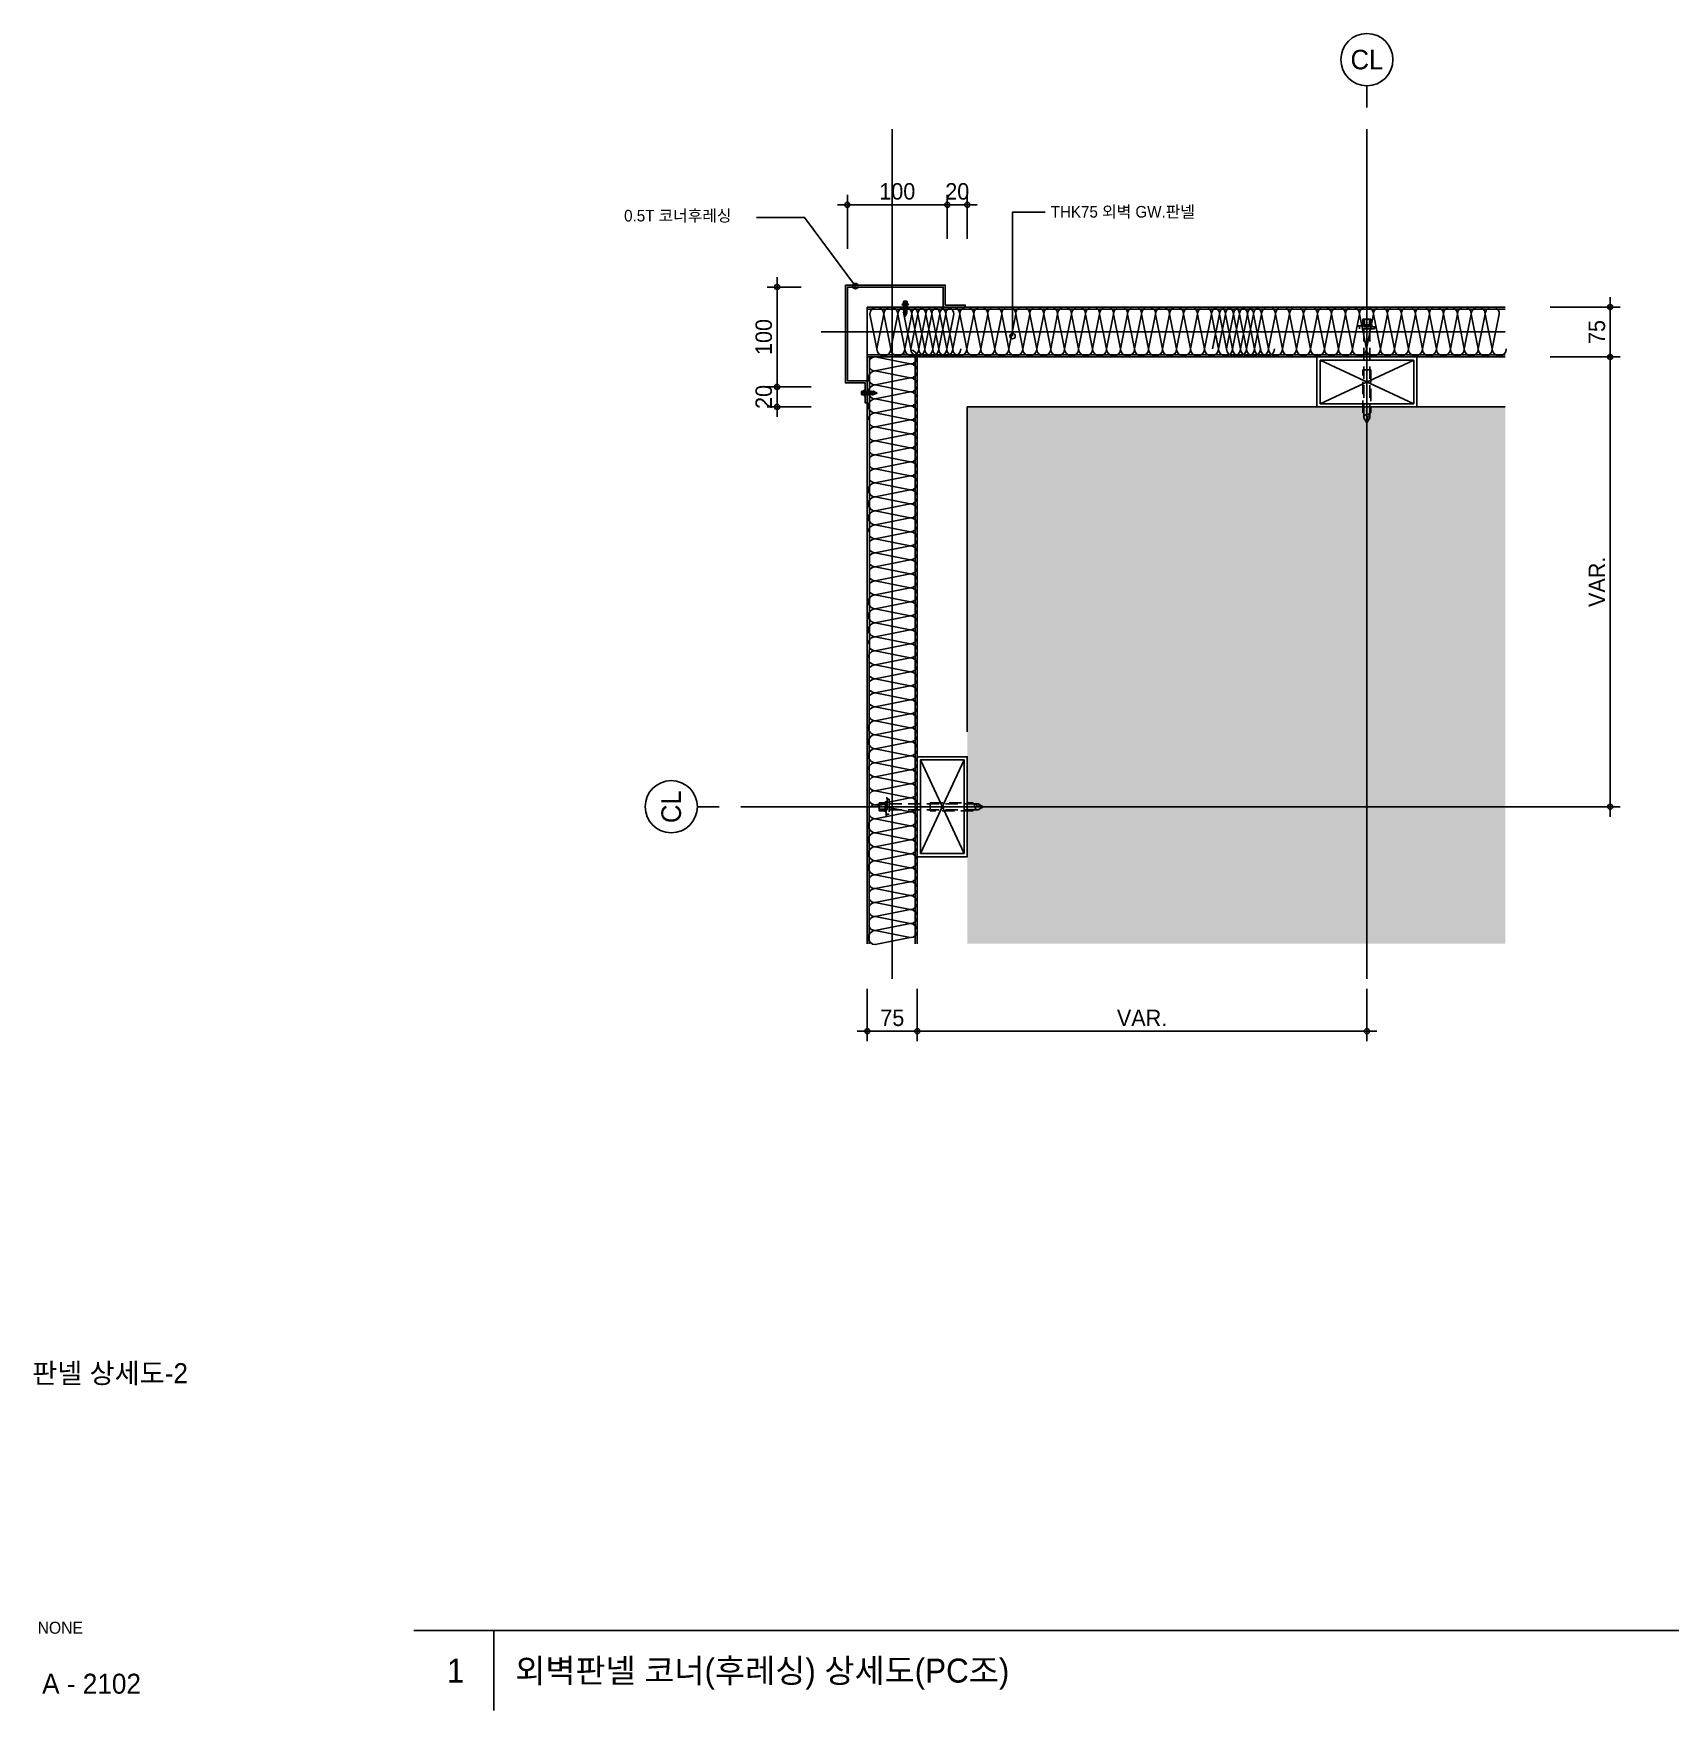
# Model space of a CAD drawing. Header units: millimetres. Extents: x 50863 to 79787, y -43062 to -37468.
# Drawn here: x 58024 to 59662, y -39648 to -37970 of the extents above; entities that cross this region are included whole.
import ezdxf
from ezdxf.enums import TextEntityAlignment as Align

# ---------------------------------------------------------------- set-up
doc = ezdxf.new("R2010")
doc.units = ezdxf.units.MM
doc.header["$LTSCALE"] = 50
doc.linetypes.add('HIDDEN', pattern=[0.375, 0.25, -0.125])
for name, color, linetype in [('4', 4, 'Continuous'), ('4A.TEC FORM-TEXT', 3, 'Continuous'), ('4A.TEC TEXT 2', 3, 'Continuous'), ('ARTINT-A1$0$MK', 3, 'Continuous'), ('ARTINT-A1$0$TEX', 7, 'Continuous'), ('BOLT', 7, 'Continuous'), ('DIM', 7, 'Continuous'), ('F_LINE', 31, 'HIDDEN'), ('FIN', 5, 'Continuous'), ('FOR_', 4, 'Continuous'), ('HAT', 5, 'Continuous'), ('LAN', 1, 'Continuous'), ('SY', 1, 'Continuous'), ('TEXT', 3, 'Continuous'), ('WAL', 3, 'Continuous')]:
    doc.layers.add(name, color=color, linetype=linetype)
doc.styles.add('GHS', font='')
doc.styles.add('나눔고딕', font='')
doc.styles.add('돋움', font='')
doc.styles.add('울릉도L', font='')
doc.styles.get('GHS').set_extended_font_data('Dotum')
doc.styles.get('나눔고딕').set_extended_font_data('Dotum')
doc.styles.get('돋움').set_extended_font_data('Dotum')
doc.styles.get('울릉도L').set_extended_font_data('Dotum')
doc.dimstyles.new('DIM_600(외부치수)', dxfattribs={"dimscale": 400, "dimtxt": 3.3, "dimasz": 1, "dimexe": 2, "dimexo": 2, "dimgap": 1, "dimtad": 1, "dimdec": 0, "dimdsep": 46, "dimlunit": 6, "dimtxsty": '나눔고딕', "dimblk1": 'DIMDOT', "dimblk2": 'DIMDOT', "dimsah": 1, "dimcen": 2.5, "dimdle": 1.5, "dimclrd": 8, "dimclre": 8, "dimclrt": 3, "dimadec": 0, "dimazin": 0, "dimtfac": 1, "dimtdec": 0, "dimtix": 1, "dimtmove": 2, "dimatfit": 3, "dimldrblk": 'DIMDOT', "dimfxl": 0, "dimtvp": 1, "dimtolj": 1, "dimtzin": 0, "dimarcsym": 0})

# ---------------------------------------------------------------- blocks, each defined once
blk = doc.blocks.new('insul1')
blk.add_lwpolyline([(0, 0.25, 1.34403065), (0.35, 0.25), (0.2, 0.75, -1.34403065), (0.55, 0.75), (0.4, 0.25)], format="xyb")
blk = doc.blocks.new('DIMDOT')
blk.add_line((-2, 0), (2, 0))
blk.add_circle((0, 0), 0.5)
blk = doc.blocks.new('*D74')
at = {"color": 8, "lineweight": -2}
for p, q in [((58908.1, -38926), (58908.1, -38978.5)), ((59358.1, -38926), (59358.1, -38978.5)), ((58913.1, -38968.5), (59353.1, -38968.5))]:
    blk.add_line(p, q, dxfattribs=at)
at = {"layer": 'Defpoints', "color": 0}
for p in [(58908.1, -38916), (59358.1, -38916), (59358.1, -38968.5)]:
    blk.add_point(p, dxfattribs=at)
at = {"color": 8, "lineweight": -2, "xscale": 5, "yscale": 5, "zscale": 5, "rotation": 180}
blk.add_blockref('DIMDOT', (58908.1, -38968.5), dxfattribs=at)
at = {"color": 8, "lineweight": -2, "xscale": 5, "yscale": 5, "zscale": 5}
blk.add_blockref('DIMDOT', (59358.1, -38968.5), dxfattribs=at)
at = {"color": 3, "insert": (59133.1, -38955.2), "char_height": 16.5, "attachment_point": 5, "style": '나눔고딕'}
blk.add_mtext('\\A1;VAR.', dxfattribs=at)
blk = doc.blocks.new('*D75')
at = {"color": 8, "lineweight": -2}
for p, q in [((58858.1, -38926), (58858.1, -38978.5)), ((58908.1, -38926), (58908.1, -38978.5)), ((58863.1, -38968.5), (58903.1, -38968.5))]:
    blk.add_line(p, q, dxfattribs=at)
at = {"layer": 'Defpoints', "color": 0}
for p in [(58858.1, -38916), (58908.1, -38916), (58908.1, -38968.5)]:
    blk.add_point(p, dxfattribs=at)
at = {"color": 8, "lineweight": -2, "xscale": 5, "yscale": 5, "zscale": 5, "rotation": 180}
blk.add_blockref('DIMDOT', (58858.1, -38968.5), dxfattribs=at)
at = {"color": 8, "lineweight": -2, "xscale": 5, "yscale": 5, "zscale": 5}
blk.add_blockref('DIMDOT', (58908.1, -38968.5), dxfattribs=at)
at = {"color": 3, "insert": (58883.1, -38955.2), "char_height": 16.5, "attachment_point": 5, "style": '나눔고딕'}
blk.add_mtext('\\A1;75', dxfattribs=at)
blk = doc.blocks.new('*D76')
at = {"color": 8, "lineweight": -2}
for p, q in [((59541.5, -38293.9), (59611.6, -38293.9)), ((59601.6, -38298.9), (59601.6, -38738.9)), ((59541.5, -38743.9), (59611.6, -38743.9))]:
    blk.add_line(p, q, dxfattribs=at)
at = {"layer": 'Defpoints', "color": 0}
for p in [(59531.5, -38293.9), (59531.5, -38743.9), (59601.6, -38743.9)]:
    blk.add_point(p, dxfattribs=at)
at = {"color": 8, "lineweight": -2, "xscale": 5, "yscale": 5, "zscale": 5}
for p, rotation in [((59601.6, -38293.9), 90), ((59601.6, -38743.9), 270)]:
    blk.add_blockref('DIMDOT', p, dxfattribs=dict(at, rotation=rotation))
at = {"color": 3, "insert": (59588.3, -38518.9), "char_height": 16.5, "attachment_point": 5, "rotation": 90, "style": '나눔고딕'}
blk.add_mtext('\\A1;VAR.', dxfattribs=at)
blk = doc.blocks.new('*D77')
at = {"color": 8, "lineweight": -2}
for p, q in [((59541.5, -38243.9), (59611.6, -38243.9)), ((59601.6, -38248.9), (59601.6, -38288.9)), ((59541.5, -38293.9), (59611.6, -38293.9))]:
    blk.add_line(p, q, dxfattribs=at)
at = {"layer": 'Defpoints', "color": 0}
for p in [(59531.5, -38243.9), (59531.5, -38293.9), (59601.6, -38293.9)]:
    blk.add_point(p, dxfattribs=at)
at = {"color": 8, "lineweight": -2, "xscale": 5, "yscale": 5, "zscale": 5}
for p, rotation in [((59601.6, -38243.9), 90), ((59601.6, -38293.9), 270)]:
    blk.add_blockref('DIMDOT', p, dxfattribs=dict(at, rotation=rotation))
at = {"color": 3, "insert": (59588.3, -38268.9), "char_height": 16.5, "attachment_point": 5, "rotation": 90, "style": '나눔고딕'}
blk.add_mtext('\\A1;75', dxfattribs=at)
blk = doc.blocks.new('*D78')
at = {"color": 8, "lineweight": -2}
for p, q in [((58767.8, -38318.9), (58767.8, -38313.9)), ((58801.8, -38323.9), (58757.8, -38323.9)), ((58767.8, -38343.9), (58767.8, -38323.9)), ((58801.8, -38343.9), (58757.8, -38343.9)), ((58767.8, -38348.9), (58767.8, -38353.9))]:
    blk.add_line(p, q, dxfattribs=at)
at = {"layer": 'Defpoints', "color": 0}
for p in [(58767.8, -38323.9), (58811.8, -38323.9), (58811.8, -38343.9)]:
    blk.add_point(p, dxfattribs=at)
at = {"color": 8, "lineweight": -2, "xscale": 5, "yscale": 5, "zscale": 5}
for p, rotation in [((58767.8, -38323.9), 270), ((58767.8, -38343.9), 90)]:
    blk.add_blockref('DIMDOT', p, dxfattribs=dict(at, rotation=rotation))
at = {"color": 3, "insert": (58754.5, -38333.9), "char_height": 16.5, "attachment_point": 5, "rotation": 90, "style": '나눔고딕'}
blk.add_mtext('\\A1;20', dxfattribs=at)
blk = doc.blocks.new('*D79')
at = {"color": 8, "lineweight": -2}
for p, q in [((58938.1, -38175.7), (58938.1, -38131.6)), ((58958.1, -38175.7), (58958.1, -38131.6)), ((58933.1, -38141.6), (58928.1, -38141.6)), ((58958.1, -38141.6), (58938.1, -38141.6)), ((58963.1, -38141.6), (58968.1, -38141.6))]:
    blk.add_line(p, q, dxfattribs=at)
at = {"layer": 'Defpoints', "color": 0}
for p in [(58938.1, -38141.6), (58938.1, -38185.7), (58958.1, -38185.7)]:
    blk.add_point(p, dxfattribs=at)
at = {"color": 8, "lineweight": -2, "xscale": 5, "yscale": 5, "zscale": 5}
blk.add_blockref('DIMDOT', (58938.1, -38141.6), dxfattribs=at)
at = {"color": 8, "lineweight": -2, "xscale": 5, "yscale": 5, "zscale": 5, "rotation": 180}
blk.add_blockref('DIMDOT', (58958.1, -38141.6), dxfattribs=at)
at = {"color": 3, "insert": (58948.1, -38128.3), "char_height": 16.5, "attachment_point": 5, "style": '나눔고딕'}
blk.add_mtext('\\A1;20', dxfattribs=at)
blk = doc.blocks.new('A$C78A54C9A')
at = {"layer": '4'}
for p, q in [((0.1, 12.1), (0.7, 12.5)), ((6.2, 11.7), (0.2, 11.7)), ((0.6, 13.1), (0.6, 12.5)), ((5.9, 13.1), (0.6, 13.1)), ((0.6, 12.5), (5.9, 12.5)), ((1.3, 14.9), (1.3, 13.1)), ((5.1, 14.9), (1.3, 14.9)), ((1.7, 11.7), (1.7, 11.6)), ((1.7, 10.9), (1.7, 9.8)), ((1.7, 9.2), (1.7, 8.1)), ((1.7, 7.4), (1.7, 6.3)), ((1.7, 5.7), (1.7, 4.6)), ((1.7, 3.9), (1.7, 3.4)), ((3.1, 0), (1.7, 3.4)), ((4.6, 15.4), (1.8, 15.4)), ((2.1, 14.9), (2.1, 13.1)), ((4.5, 3.2), (3.1, 0)), ((4.1, 13.1), (4.1, 14.9)), ((4.6, 11.7), (4.6, 10.8)), ((4.6, 10.2), (4.6, 9.1)), ((4.6, 8.4), (4.6, 7.3)), ((4.6, 6.7), (4.6, 5.6)), ((4.6, 4.9), (4.6, 3.8)), ((5.1, 13.1), (5.1, 14.9)), ((6.3, 12.1), (5.8, 12.5)), ((5.9, 12.5), (5.9, 13.1))]:
    blk.add_line(p, q, dxfattribs=at)
at = {"layer": '4', "color": 5}
for p, q in [((1.1, 11.7), (1.7, 10.9)), ((1.1, 10), (1.7, 9.2)), ((1.1, 8.2), (1.7, 7.4)), ((1.1, 6.5), (1.7, 5.7)), ((1.1, 4.7), (1.7, 3.9)), ((5.2, 10), (1.7, 10.9)), ((5.2, 8.3), (1.7, 9.2)), ((5.2, 6.5), (1.7, 7.4)), ((5.2, 4.8), (1.7, 5.7)), ((5.2, 3), (1.7, 3.9))]:
    blk.add_line(p, q, dxfattribs=at)
at = {"layer": '4', "color": 7}
for p, q in [((4.6, 9.1), (1.1, 10)), ((4.6, 7.3), (1.1, 8.2)), ((4.6, 5.6), (1.1, 6.5)), ((4.6, 3.8), (1.1, 4.7)), ((4.6, 10.8), (1.2, 11.7)), ((1.7, 3.4), (3.2, 2.2)), ((4.6, 10.8), (5.2, 10)), ((4.6, 9.1), (5.2, 8.3)), ((4.6, 7.3), (5.2, 6.5)), ((4.6, 5.6), (5.2, 4.8)), ((4.6, 3.8), (5.2, 3))]:
    blk.add_line(p, q, dxfattribs=at)
at = {"layer": '4', "color": 3}
blk.add_line((3.2, 2.2), (3.1, 0), dxfattribs=at)
at = {"layer": '4'}
for centre, radius, start, end in [((0.2, 11.9), 0.25, 121.4474, 270), ((1.8, 14.9), 0.5, 90, 180), ((2.6, 14.9), 0.5, 90, 180), ((3.6, 14.9), 0.5, 0, 90), ((4.6, 14.9), 0.5, 0, 90), ((6.2, 11.9), 0.25, 270, 55.4728)]:
    blk.add_arc(centre, radius, start, end, dxfattribs=at)
blk = doc.blocks.new('*D80')
at = {"color": 8, "lineweight": -2}
for p, q in [((58791.8, -38223.9), (58757.8, -38223.9)), ((58767.8, -38228.9), (58767.8, -38318.9)), ((58801.8, -38323.9), (58757.8, -38323.9))]:
    blk.add_line(p, q, dxfattribs=at)
at = {"layer": 'Defpoints', "color": 0}
for p in [(58801.8, -38223.9), (58767.8, -38323.9), (58811.8, -38323.9)]:
    blk.add_point(p, dxfattribs=at)
at = {"color": 8, "lineweight": -2, "xscale": 5, "yscale": 5, "zscale": 5}
for p, rotation in [((58767.8, -38223.9), 90), ((58767.8, -38323.9), 270)]:
    blk.add_blockref('DIMDOT', p, dxfattribs=dict(at, rotation=rotation))
at = {"color": 3, "insert": (58754.5, -38273.9), "char_height": 16.5, "attachment_point": 5, "rotation": 90, "style": '나눔고딕'}
blk.add_mtext('\\A1;100', dxfattribs=at)
blk = doc.blocks.new('*D81')
at = {"color": 8, "lineweight": -2}
for p, q in [((58838.1, -38185.7), (58838.1, -38131.6)), ((58938.1, -38175.7), (58938.1, -38131.6)), ((58843.1, -38141.6), (58933.1, -38141.6))]:
    blk.add_line(p, q, dxfattribs=at)
at = {"layer": 'Defpoints', "color": 0}
for p in [(58938.1, -38141.6), (58938.1, -38185.7), (58838.1, -38195.7)]:
    blk.add_point(p, dxfattribs=at)
at = {"color": 8, "lineweight": -2, "xscale": 5, "yscale": 5, "zscale": 5, "rotation": 180}
blk.add_blockref('DIMDOT', (58838.1, -38141.6), dxfattribs=at)
at = {"color": 8, "lineweight": -2, "xscale": 5, "yscale": 5, "zscale": 5}
blk.add_blockref('DIMDOT', (58938.1, -38141.6), dxfattribs=at)
at = {"color": 3, "insert": (58888.1, -38128.3), "char_height": 16.5, "attachment_point": 5, "style": '나눔고딕'}
blk.add_mtext('\\A1;100', dxfattribs=at)
blk = doc.blocks.new('ccs122')
blk.add_line((0, 8), (0, 3))
blk.add_circle((0, 14), 6)
at = {"color": 3, "style": 'GHS'}
blk.add_attdef('NO', text='', height=4.5, dxfattribs=at).set_placement((-0.01, 14.02), align=Align.MIDDLE_CENTER)
blk = doc.blocks.new('SCREW150')
at = {"layer": 'BOLT', "linetype": 'HIDDEN'}
for p, q in [((-4, 10), (4, 10)), ((-4, 4.2), (-4, 10)), ((-3, 0), (-3, -84)), ((-2.5, 4.2), (-2.5, 10)), ((2.5, 10), (2.5, 4.2)), ((3, 0), (3, -84)), ((4, 10), (4, 4.2))]:
    blk.add_line(p, q, dxfattribs=at)
for points in [[(9, 3), (9, 2), (-9, 2), (-9, 3)], [(-5, 4.2), (-5, 3), (5, 3), (5, 4.2)]]:
    blk.add_lwpolyline(points, close=True, dxfattribs=at)
for points in [[(7.5, 2), (7.5, 0), (-7.5, 0), (-7.5, 2)], [(-3, -84), (-4, -84), (-4, -41), (4, -41), (4, -84), (3, -84)], [(-3, -84), (-3, -89), (0, -94), (3, -89), (3, -84)], [(0, -94), (1, -88), (3, -86), (1, -85), (-3, -87)]]:
    blk.add_lwpolyline(points, dxfattribs=at)

msp = doc.modelspace()

# ---------------------------------------------------------------- hatches: boundary and pattern name
h = msp.add_hatch(color=253)
h.dxf.hatch_style = 1
h.paths.add_polyline_path([(58958.1, -38343.9), (59496.5, -38343.9), (59496.5, -38881), (58958.1, -38881)])

# ---------------------------------------------------------------- linework, layer by layer
at = {"layer": 'ARTINT-A1$0$TEX', "color": 1}
for p, q in [((58883.1, -38916), (58883.1, -38066)), ((59358.1, -38066), (59358.1, -38916)), ((59496.5, -38268.9), (58811.8, -38268.9)), ((59531.5, -38743.9), (58811.8, -38743.9))]:
    msp.add_line(p, q, dxfattribs=at)
at = {"layer": 'DIM', "color": 9, "ltscale": 5}
msp.add_line((58908.1, -38618.9), (58908.1, -38831), dxfattribs=at)
at = {"layer": 'DIM'}
for points in [[(58846.2, -38223), (58795.3, -38154.3), (58747.2, -38154.3)], [(59003.5, -38273), (59003.5, -38148.9), (59036.2, -38148.9)]]:
    msp.add_lwpolyline(points, dxfattribs=at)
for points in [[(58848.9, -38223, -1), (58843.5, -38223, -1)], [(59006.2, -38273, -1), (59000.8, -38273, -1)]]:
    msp.add_lwpolyline(points, format="xyb", close=True, dxfattribs=at)
at = {"layer": 'DIM', "color": 9, "ltscale": 5}
msp.add_lwpolyline([(58958.1, -38668.9), (58958.1, -38343.9), (59496.5, -38343.9)], dxfattribs=at)
at = {"layer": 'F_LINE', "color": 1, "linetype": 'ByBlock'}
msp.add_line((59601, -38743.9), (58731.5, -38743.9), dxfattribs=at)
at = {"layer": 'FIN'}
for p, q in [((58858.1, -38881), (58858.1, -38243.9)), ((59496.5, -38243.9), (58858.1, -38243.9)), ((59496.5, -38245.9), (58858.1, -38245.9)), ((59496.5, -38291.9), (58858.1, -38291.9)), ((59496.5, -38293.9), (58858.1, -38293.9)), ((58860.1, -38881), (58860.3, -38293.9)), ((58906.1, -38881), (58906.1, -38293.9)), ((58908.1, -38881), (58908.1, -38293.9))]:
    msp.add_line(p, q, dxfattribs=at)
at = {"layer": 'FOR_'}
msp.add_lwpolyline([(58836.1, -38221.9), (58836.1, -38319.9), (58856.1, -38319.9), (58856.1, -38339.9), (58858.1, -38339.9), (58858.1, -38317.9), (58838.1, -38317.9), (58838.1, -38223.9), (58934.1, -38223.9), (58934.1, -38243.9), (58956.1, -38243.9), (58956.1, -38241.9), (58936.1, -38241.9), (58936.1, -38221.9), (58836.1, -38221.9)], dxfattribs=at)
for points in [[(59308.1, -38293.9), (59408.1, -38293.9), (59408.1, -38343.9), (59308.1, -38343.9)], [(59311.3, -38297.1), (59404.9, -38297.1), (59404.9, -38340.7), (59311.3, -38340.7)], [(58908.1, -38793.9), (58908.1, -38693.9), (58958.1, -38693.9), (58958.1, -38793.9)], [(58911.3, -38790.7), (58911.3, -38697.1), (58954.9, -38697.1), (58954.9, -38790.7)]]:
    msp.add_lwpolyline(points, close=True, dxfattribs=at)
at = {"layer": 'HAT'}
for points in [[(58881.6, -38285.9, -1), (58867.6, -38285.9), (58860.6, -38250.9, -1), (58874.6, -38250.9), (58867.6, -38285.9)], [(58895.6, -38285.9, -1), (58881.6, -38285.9), (58874.6, -38250.9, -1), (58888.6, -38250.9), (58881.6, -38285.9)], [(58909.6, -38285.9, -1), (58895.6, -38285.9), (58888.6, -38250.9, -1), (58902.6, -38250.9), (58895.6, -38285.9)], [(58915.6, -38285.9, -1), (58901.6, -38285.9), (58894.6, -38250.9, -0.263265), (58898, -38244.9, -0.263265)], [(58905.2, -38244.9, -0.263265), (58908.6, -38250.9), (58901.6, -38285.9)], [(58923.6, -38285.9, -1), (58909.6, -38285.9), (58902.6, -38250.9, -1), (58916.6, -38250.9), (58909.6, -38285.9)], [(58929.6, -38285.9, -1), (58915.6, -38285.9), (58908.6, -38250.9, -0.263265), (58912, -38244.9, -0.263265)], [(58919.2, -38244.9, -0.263265), (58922.6, -38250.9), (58915.6, -38285.9)], [(58937.6, -38285.9, -1), (58923.6, -38285.9), (58916.6, -38250.9, -0.313639), (58921.1, -38244.3, -0.313639)], [(58943.6, -38285.9, -1), (58929.6, -38285.9), (58922.6, -38250.9, -1), (58936.6, -38250.9), (58929.6, -38285.9)], [(58927.2, -38244.9, -0.263265), (58930.6, -38250.9), (58923.6, -38285.9)], [(58951.6, -38285.9, -1), (58937.6, -38285.9), (58930.6, -38250.9, -0.263265), (58934, -38244.9, -0.263265)], [(58957.6, -38285.9, -1), (58943.6, -38285.9), (58936.6, -38250.9, -1), (58950.6, -38250.9), (58943.6, -38285.9)], [(58941.2, -38244.9, -0.263265), (58944.6, -38250.9), (58937.6, -38285.9)], [(58971.6, -38285.9, -1), (58957.6, -38285.9), (58950.6, -38250.9, -1), (58964.6, -38250.9), (58957.6, -38285.9)], [(58985.6, -38285.9, -1), (58971.6, -38285.9), (58964.6, -38250.9, -1), (58978.6, -38250.9), (58971.6, -38285.9)], [(58999.6, -38285.9, -1), (58985.6, -38285.9), (58978.6, -38250.9, -0.263265), (58982, -38244.9, -0.263265)], [(58989.2, -38244.9, -0.263265), (58992.6, -38250.9), (58985.6, -38285.9)], [(59013.6, -38285.9, -1), (58999.6, -38285.9), (58992.6, -38250.9, -0.263265), (58996, -38244.9, -0.263265)], [(59003.2, -38244.9, -0.263265), (59006.6, -38250.9), (58999.6, -38285.9)], [(59027.6, -38285.9, -1), (59013.6, -38285.9), (59006.6, -38250.9, -0.263265), (59010, -38244.9, -0.263265)], [(59017.2, -38244.9, -0.263265), (59020.6, -38250.9), (59013.6, -38285.9)], [(59041.6, -38285.9, -1), (59027.6, -38285.9), (59020.6, -38250.9, -0.263265), (59024, -38244.9, -0.263265)], [(59027.5, -38243.9, -0.417076), (59034.6, -38250.9), (59027.6, -38285.9)], [(59055.6, -38285.9, -1), (59041.6, -38285.9), (59034.6, -38250.9, -1), (59048.6, -38250.9), (59041.6, -38285.9)], [(59069.6, -38285.9, -1), (59055.6, -38285.9), (59048.6, -38250.9, -1), (59062.6, -38250.9), (59055.6, -38285.9)], [(59083.6, -38285.9, -1), (59069.6, -38285.9), (59062.6, -38250.9, -1), (59076.6, -38250.9), (59069.6, -38285.9)], [(59097.6, -38285.9, -1), (59083.6, -38285.9), (59076.6, -38250.9, -0.267454), (59080.1, -38244.8, -0.267454)], [(59087.2, -38244.9, -0.263265), (59090.6, -38250.9), (59083.6, -38285.9)], [(59111.6, -38285.9, -1), (59097.6, -38285.9), (59090.6, -38250.9, -0.263265), (59094, -38244.9, -0.263265)], [(59101.2, -38244.9, -0.263265), (59104.6, -38250.9), (59097.6, -38285.9)], [(59125.6, -38285.9, -1), (59111.6, -38285.9), (59104.6, -38250.9, -0.263265), (59108, -38244.9, -0.263265)], [(59115.2, -38244.9, -0.263265), (59118.6, -38250.9), (59111.6, -38285.9)], [(59139.6, -38285.9, -1), (59125.6, -38285.9), (59118.6, -38250.9, -0.263265), (59122, -38244.9, -0.263265)], [(59129.2, -38244.9, -0.263265), (59132.6, -38250.9), (59125.6, -38285.9)], [(59153.6, -38285.9, -1), (59139.6, -38285.9), (59132.6, -38250.9, -0.263265), (59136, -38244.9, -0.263265)], [(59139.5, -38243.9, -0.417076), (59146.6, -38250.9), (59139.6, -38285.9)], [(59167.6, -38285.9, -1), (59153.6, -38285.9), (59146.6, -38250.9, -1), (59160.6, -38250.9), (59153.6, -38285.9)], [(59167.6, -38285.9, -1), (59153.6, -38285.9), (59146.6, -38250.9, -0.263265), (59150, -38244.9, -0.263265)], [(59181.6, -38285.9, -1), (59167.6, -38285.9), (59160.6, -38250.9, -1), (59174.6, -38250.9), (59167.6, -38285.9)], [(59195.6, -38285.9, -1), (59181.6, -38285.9), (59174.6, -38250.9, -0.267454), (59178.1, -38244.8, -0.267454)], [(59185.2, -38244.9, -0.263265), (59188.6, -38250.9), (59181.6, -38285.9)], [(59209.6, -38285.9, -1), (59195.6, -38285.9), (59188.6, -38250.9, -0.263265), (59192, -38244.9, -0.263265)], [(59199.2, -38244.9, -0.263265), (59202.6, -38250.9), (59195.6, -38285.9)], [(59223.6, -38285.9, -1), (59209.6, -38285.9), (59202.6, -38250.9, -0.263265), (59206, -38244.9, -0.263265)], [(59203.5, -38243.9, -0.417076), (59210.6, -38250.9), (59203.6, -38285.9)], [(59213.2, -38244.9, -0.263265), (59216.6, -38250.9), (59209.6, -38285.9)], [(59231.6, -38285.9, -1), (59217.6, -38285.9), (59210.6, -38250.9, -1), (59224.6, -38250.9), (59217.6, -38285.9)], [(59237.6, -38285.9, -1), (59223.6, -38285.9), (59216.6, -38250.9, -0.263265), (59220, -38244.9, -0.263265)], [(59227.2, -38244.9, -0.263265), (59230.6, -38250.9), (59223.6, -38285.9)], [(59245.6, -38285.9, -1), (59231.6, -38285.9), (59224.6, -38250.9, -1), (59238.6, -38250.9), (59231.6, -38285.9)], [(59251.6, -38285.9, -1), (59237.6, -38285.9), (59230.6, -38250.9, -0.263265), (59234, -38244.9, -0.263265)], [(59237.5, -38243.9, -0.417076), (59244.6, -38250.9), (59237.6, -38285.9)], [(59259.6, -38285.9, -1), (59245.6, -38285.9), (59238.6, -38250.9, -1), (59252.6, -38250.9), (59245.6, -38285.9)], [(59265.6, -38285.9, -1), (59251.6, -38285.9), (59244.6, -38250.9, -0.263265), (59248, -38244.9, -0.263265)], [(59273.6, -38285.9, -1), (59259.6, -38285.9), (59252.6, -38250.9, -0.267454), (59256.1, -38244.8, -0.267454)], [(59263.2, -38244.9, -0.263265), (59266.6, -38250.9), (59259.6, -38285.9)], [(59287.6, -38285.9, -1), (59273.6, -38285.9), (59266.6, -38250.9, -0.263265), (59270, -38244.9, -0.263265)], [(59277.2, -38244.9, -0.263265), (59280.6, -38250.9), (59273.6, -38285.9)], [(59301.6, -38285.9, -1), (59287.6, -38285.9), (59280.6, -38250.9, -0.263265), (59284, -38244.9, -0.263265)], [(59291.2, -38244.9, -0.263265), (59294.6, -38250.9), (59287.6, -38285.9)], [(59315.6, -38285.9, -1), (59301.6, -38285.9), (59294.6, -38250.9, -0.263265), (59298, -38244.9, -0.263265)], [(59305.2, -38244.9, -0.263265), (59308.6, -38250.9), (59301.6, -38285.9)], [(59329.6, -38285.9, -1), (59315.6, -38285.9), (59308.6, -38250.9, -0.263265), (59312, -38244.9, -0.263265)], [(59315.5, -38243.9, -0.417076), (59322.6, -38250.9), (59315.6, -38285.9)], [(59343.6, -38285.9, -1), (59329.6, -38285.9), (59322.6, -38250.9, -1), (59336.6, -38250.9), (59329.6, -38285.9)], [(59357.6, -38285.9, -1), (59343.6, -38285.9), (59336.6, -38250.9, -1), (59350.6, -38250.9), (59343.6, -38285.9)], [(59371.6, -38285.9, -1), (59357.6, -38285.9), (59350.6, -38250.9, -1), (59364.6, -38250.9), (59357.6, -38285.9)], [(59385.6, -38285.9, -1), (59371.6, -38285.9), (59364.6, -38250.9, -0.267454), (59368.1, -38244.8, -0.267454)], [(59375.2, -38244.9, -0.263265), (59378.6, -38250.9), (59371.6, -38285.9)], [(59399.6, -38285.9, -1), (59385.6, -38285.9), (59378.6, -38250.9, -0.263265), (59382, -38244.9, -0.263265)], [(59389.2, -38244.9, -0.263265), (59392.6, -38250.9), (59385.6, -38285.9)], [(59413.6, -38285.9, -1), (59399.6, -38285.9), (59392.6, -38250.9, -0.263265), (59396, -38244.9, -0.263265)], [(59403.2, -38244.9, -0.263265), (59406.6, -38250.9), (59399.6, -38285.9)], [(59427.6, -38285.9, -1), (59413.6, -38285.9), (59406.6, -38250.9, -0.263265), (59410, -38244.9, -0.263265)], [(59417.2, -38244.9, -0.263265), (59420.6, -38250.9), (59413.6, -38285.9)], [(59441.6, -38285.9, -1), (59427.6, -38285.9), (59420.6, -38250.9, -0.263265), (59424, -38244.9, -0.263265)], [(59427.5, -38243.9, -0.417076), (59434.6, -38250.9), (59427.6, -38285.9)], [(59455.6, -38285.9, -1), (59441.6, -38285.9), (59434.6, -38250.9, -1), (59448.6, -38250.9), (59441.6, -38285.9)], [(59469.6, -38285.9, -1), (59455.6, -38285.9), (59448.6, -38250.9, -1), (59462.6, -38250.9), (59455.6, -38285.9)], [(59483.6, -38285.9, -1), (59469.6, -38285.9), (59462.6, -38250.9, -1), (59476.6, -38250.9), (59469.6, -38285.9)], [(59497.6, -38285.9, -1), (59483.6, -38285.9), (59476.6, -38250.9, -0.267454), (59480.1, -38244.8, -0.267454)], [(59487.2, -38244.9, -0.263265), (59490.6, -38250.9), (59483.6, -38285.9)], [(58901.1, -38286.9, -1), (58901.1, -38300.9), (58866.1, -38307.9, -0.267454), (58860, -38304.4, -0.267454)], [(58901.1, -38300.9, -1), (58901.1, -38314.9), (58866.1, -38321.9, -1), (58866.1, -38307.9), (58901.1, -38314.9)], [(58860.1, -38297.3, -0.263265), (58866.1, -38293.9), (58901.1, -38300.9)], [(58901.1, -38314.9, -1), (58901.1, -38328.9), (58866.1, -38335.9, -1), (58866.1, -38321.9), (58901.1, -38328.9)], [(58901.1, -38328.9, -1), (58901.1, -38342.9), (58866.1, -38349.9, -1), (58866.1, -38335.9), (58901.1, -38342.9)], [(58859.1, -38356.9, -0.417076), (58866.1, -38349.9), (58901.1, -38356.9)], [(58901.1, -38342.9, -1), (58901.1, -38356.9), (58866.1, -38363.9, -0.263265), (58860.1, -38360.5, -0.263265)], [(58901.1, -38356.9, -1), (58901.1, -38370.9), (58866.1, -38377.9, -0.263265), (58860.1, -38374.5, -0.263265)], [(58860.1, -38367.3, -0.263265), (58866.1, -38363.9), (58901.1, -38370.9)], [(58901.1, -38370.9, -1), (58901.1, -38384.9), (58866.1, -38391.9, -0.263265), (58860.1, -38388.5, -0.263265)], [(58860.1, -38381.3, -0.263265), (58866.1, -38377.9), (58901.1, -38384.9)], [(58901.1, -38384.9, -1), (58901.1, -38398.9), (58866.1, -38405.9, -0.263265), (58860.1, -38402.5, -0.263265)], [(58901.1, -38398.9, -1), (58901.1, -38412.9), (58866.1, -38419.9, -0.267454), (58860, -38416.4, -0.267454)], [(58860.1, -38395.3, -0.263265), (58866.1, -38391.9), (58901.1, -38398.9)], [(58860.1, -38409.3, -0.263265), (58866.1, -38405.9), (58901.1, -38412.9)], [(58901.1, -38412.9, -1), (58901.1, -38426.9), (58866.1, -38433.9, -1), (58866.1, -38419.9), (58901.1, -38426.9)], [(58901.1, -38426.9, -1), (58901.1, -38440.9), (58866.1, -38447.9, -1), (58866.1, -38433.9), (58901.1, -38440.9)], [(58901.1, -38440.9, -1), (58901.1, -38454.9), (58866.1, -38461.9, -1), (58866.1, -38447.9), (58901.1, -38454.9)], [(58901.1, -38454.9, -1), (58901.1, -38468.9), (58866.1, -38475.9, -0.263265), (58860.1, -38472.5, -0.263265)], [(58859.1, -38468.9, -0.417076), (58866.1, -38461.9), (58901.1, -38468.9)], [(58901.1, -38468.9, -1), (58901.1, -38482.9), (58866.1, -38489.9, -0.263265), (58860.1, -38486.5, -0.263265)], [(58860.1, -38479.3, -0.263265), (58866.1, -38475.9), (58901.1, -38482.9)], [(58901.1, -38482.9, -1), (58901.1, -38496.9), (58866.1, -38503.9, -0.263265), (58860.1, -38500.5, -0.263265)], [(58860.1, -38493.3, -0.263265), (58866.1, -38489.9), (58901.1, -38496.9)], [(58901.1, -38496.9, -1), (58901.1, -38510.9), (58866.1, -38517.9, -0.263265), (58860.1, -38514.5, -0.263265)], [(58860.1, -38507.3, -0.263265), (58866.1, -38503.9), (58901.1, -38510.9)], [(58901.1, -38524.9, -1), (58901.1, -38538.9), (58866.1, -38545.9, -1), (58866.1, -38531.9), (58901.1, -38538.9)], [(58901.1, -38510.9, -1), (58901.1, -38524.9), (58866.1, -38531.9, -0.267454), (58860, -38528.4, -0.267454)], [(58860.1, -38521.3, -0.263265), (58866.1, -38517.9), (58901.1, -38524.9)], [(58901.1, -38538.9, -1), (58901.1, -38552.9), (58866.1, -38559.9, -1), (58866.1, -38545.9), (58901.1, -38552.9)], [(58901.1, -38552.9, -1), (58901.1, -38566.9), (58866.1, -38573.9, -1), (58866.1, -38559.9), (58901.1, -38566.9)], [(58859.1, -38580.9, -0.417076), (58866.1, -38573.9), (58901.1, -38580.9)], [(58901.1, -38566.9, -1), (58901.1, -38580.9), (58866.1, -38587.9, -0.263265), (58860.1, -38584.5, -0.263265)], [(58859.1, -38594.9, -0.417076), (58866.1, -38587.9), (58901.1, -38594.9)], [(58901.1, -38580.9, -1), (58901.1, -38594.9), (58866.1, -38601.9, -0.263265), (58860.1, -38598.5, -0.263265)], [(58901.1, -38594.9, -1), (58901.1, -38608.9), (58866.1, -38615.9, -0.263265), (58860.1, -38612.5, -0.263265)], [(58860.1, -38605.3, -0.263265), (58866.1, -38601.9), (58901.1, -38608.9)], [(58901.1, -38608.9, -1), (58901.1, -38622.9), (58866.1, -38629.9, -0.263265), (58860.1, -38626.5, -0.263265)], [(58860.1, -38619.3, -0.263265), (58866.1, -38615.9), (58901.1, -38622.9)], [(58901.1, -38622.9, -1), (58901.1, -38636.9), (58866.1, -38643.9, -0.263265), (58860.1, -38640.5, -0.263265)], [(58901.1, -38636.9, -1), (58901.1, -38650.9), (58866.1, -38657.9, -0.267454), (58860, -38654.4, -0.267454)], [(58860.1, -38633.3, -0.263265), (58866.1, -38629.9), (58901.1, -38636.9)], [(58901.1, -38650.9, -1), (58901.1, -38664.9), (58866.1, -38671.9, -1), (58866.1, -38657.9), (58901.1, -38664.9)], [(58860.1, -38647.3, -0.263265), (58866.1, -38643.9), (58901.1, -38650.9)], [(58901.1, -38664.9, -1), (58901.1, -38678.9), (58866.1, -38685.9, -1), (58866.1, -38671.9), (58901.1, -38678.9)], [(58901.1, -38678.9, -1), (58901.1, -38692.9), (58866.1, -38699.9, -1), (58866.1, -38685.9), (58901.1, -38692.9)], [(58859.1, -38706.9, -0.417076), (58866.1, -38699.9), (58901.1, -38706.9)], [(58901.1, -38692.9, -1), (58901.1, -38706.9), (58866.1, -38713.9, -0.263265), (58860.1, -38710.5, -0.263265)], [(58901.1, -38706.9, -1), (58901.1, -38720.9), (58866.1, -38727.9, -0.263265), (58860.1, -38724.5, -0.263265)], [(58860.1, -38717.3, -0.263265), (58866.1, -38713.9), (58901.1, -38720.9)], [(58901.1, -38720.9, -1), (58901.1, -38734.9), (58866.1, -38741.9, -0.263265), (58860.1, -38738.5, -0.263265)], [(58860.1, -38731.3, -0.263265), (58866.1, -38727.9), (58901.1, -38734.9)], [(58901.1, -38734.9, -1), (58901.1, -38748.9), (58866.1, -38755.9, -0.263265), (58860.1, -38752.5, -0.263265)], [(58860.1, -38745.3, -0.263265), (58866.1, -38741.9), (58901.1, -38748.9)], [(58901.1, -38748.9, -1), (58901.1, -38762.9), (58866.1, -38769.9, -1), (58866.1, -38755.9), (58901.1, -38762.9)], [(58901.1, -38762.9, -1), (58901.1, -38776.9), (58866.1, -38783.9, -1), (58866.1, -38769.9), (58901.1, -38776.9)], [(58901.1, -38776.9, -1), (58901.1, -38790.9), (58866.1, -38797.9, -1), (58866.1, -38783.9), (58901.1, -38790.9)], [(58901.1, -38790.9, -1), (58901.1, -38804.9), (58866.1, -38811.9, -1), (58866.1, -38797.9), (58901.1, -38804.9)], [(58901.1, -38804.9, -1), (58901.1, -38818.9), (58866.1, -38825.9, -0.263265), (58860.1, -38822.5, -0.263265)], [(58860.1, -38815.3, -0.263265), (58866.1, -38811.9), (58901.1, -38818.9)], [(58901.1, -38818.9, -1), (58901.1, -38832.9), (58866.1, -38839.9, -0.263265), (58860.1, -38836.5, -0.263265)], [(58860.1, -38829.3, -0.263265), (58866.1, -38825.9), (58901.1, -38832.9)], [(58901.1, -38832.9, -1), (58901.1, -38846.9), (58866.1, -38853.9, -0.263265), (58860.1, -38850.5, -0.263265)], [(58860.1, -38843.3, -0.263265), (58866.1, -38839.9), (58901.1, -38846.9)], [(58901.1, -38846.9, -1), (58901.1, -38860.9), (58866.1, -38867.9, -0.313639), (58859.5, -38863.3, -0.313639)], [(58860.1, -38857.3, -0.263265), (58866.1, -38853.9), (58901.1, -38860.9)], [(58901.1, -38860.9, -1), (58901.1, -38874.9), (58866.1, -38881.9, -1), (58866.1, -38867.9), (58901.1, -38874.9)]]:
    msp.add_lwpolyline(points, format="xyb", dxfattribs=at)
at = {"layer": 'LAN'}
for p, q in [((59404.9, -38297.1), (59311.3, -38340.7)), ((59311.3, -38297.1), (59404.9, -38340.7)), ((58911.3, -38697.1), (58954.9, -38790.7)), ((58911.3, -38790.7), (58954.9, -38697.1))]:
    msp.add_line(p, q, dxfattribs=at)
at = {"layer": 'WAL', "color": 2}
for p, q in [((58404.2, -39568.2), (61300.2, -39568.2)), ((58484.2, -39568.2), (58484.2, -39648.2))]:
    msp.add_line(p, q, dxfattribs=at)

# ---------------------------------------------------------------- block references
msp.add_blockref('A$C78A54C9A', (58892.9, -38253.5))
at = {"rotation": 90}
msp.add_blockref('A$C78A54C9A', (58867.8, -38333.1), dxfattribs=at)
at = {"layer": 'HAT', "xscale": 0.07, "yscale": 0.07, "zscale": 0.07}
for p, rotation in [((58860.3, -38302.9), 269.984467), ((58860.2, -38311.3), 269.984467), ((58906.1, -38839), 90), ((58906.1, -38867), 90)]:
    msp.add_blockref('insul1', p, dxfattribs=dict(at, rotation=rotation))
for p in [(58895.5, -38290.9), (58917.5, -38290.9)]:
    msp.add_blockref('insul1', p, dxfattribs=at)
at = {"layer": 'SY'}
ref = msp.add_blockref('ccs122', (59358.1, -38057.3), dxfattribs=dict(at, xscale=4.35161009463229, yscale=4.35161009463229, zscale=4.35161009463229))
ref.add_attrib('NO', 'CL', dxfattribs={"layer": '0', "color": 3, "height": 19.58, "style": '울릉도L'}).set_placement((59358.1, -37996.3), align=Align.MIDDLE_CENTER)
ref = msp.add_blockref('ccs122', (58722.8, -38743.9), dxfattribs=dict(at, xscale=4.35161009463229, yscale=4.35161009463229, zscale=4.35161009463229, rotation=90))
ref.add_attrib('NO', 'CL', dxfattribs={"layer": '0', "color": 3, "height": 19.58, "rotation": 90, "style": '울릉도L'}).set_placement((58661.8, -38743.9), align=Align.MIDDLE_CENTER)
at = {"layer": 'TEXT'}
msp.add_blockref('SCREW150', (59358.1, -38265.9), dxfattribs=at)
at = {"layer": 'TEXT', "rotation": 90}
msp.add_blockref('SCREW150', (58880.1, -38743.9), dxfattribs=at)

# ---------------------------------------------------------------- texts
at = {"layer": '4A.TEC FORM-TEXT', "style": '돋움'}
msp.add_text('A - 2102', height=20, dxfattribs=at).set_placement((58081.7, -39631.4), align=Align.CENTER)
at = {"layer": '4A.TEC TEXT 2', "style": '나눔고딕'}
for s, height, p in [('판넬 상세도-2', 20, (58100.2, -39320.7)), ('NONE', 12, (58050.4, -39571.4))]:
    msp.add_text(s, height=height, dxfattribs=at).set_placement(p, align=Align.CENTER)
at = {"layer": 'ARTINT-A1$0$MK', "style": '돋움'}
for s, p in [('1', (58437.3, -39620.3)), ('외벽판넬 코너(후레싱) 상세도(PC조)', (58505.8, -39620.3))]:
    msp.add_text(s, height=24, dxfattribs=at).set_placement(p)
at = {"layer": 'ARTINT-A1$0$TEX', "style": '돋움'}
for s, height, p in [('0.5T 코너후레싱', 11.6, (58614.7, -38152.5)), ('THK75 외벽 GW.판넬', 11.604, (59041.6, -38148.6))]:
    msp.add_text(s, height=height, dxfattribs=at).set_placement(p, align=Align.MIDDLE_LEFT)

# ---------------------------------------------------------------- dimensions: what is measured, and where the dimension line sits
dim = msp.add_linear_dim(base=(58938.1, -38141.6), p1=(58838.1, -38195.7), p2=(58938.1, -38185.7), dimstyle='DIM_600(외부치수)', override={"dimscale": 5})
dim.commit()
dim.dimension.update_dxf_attribs({"geometry": '*D81', "text_midpoint": (58888.1, -38128.3)})
for base, p1, p2, angle, picture, middle in [((58938.1, -38141.6), (58958.1, -38185.7), (58938.1, -38185.7), 180, '*D79', (58948.1, -38128.3)), ((58767.8, -38323.9), (58801.8, -38223.9), (58811.8, -38323.9), 90, '*D80', (58754.5, -38273.9)), ((58767.8, -38323.9), (58811.8, -38343.9), (58811.8, -38323.9), 90, '*D78', (58754.5, -38333.9))]:
    dim = msp.add_linear_dim(base=base, p1=p1, p2=p2, angle=angle, dimstyle='DIM_600(외부치수)', override={"dimscale": 5})
    dim.commit()
    dim.dimension.update_dxf_attribs({"geometry": picture, "text_midpoint": middle})
for base, p1, p2, angle, text, override, picture, middle in [((59601.6, -38293.9), (59531.5, -38243.9), (59531.5, -38293.9), 90, '75', {"dimscale": 5, "dimtxsty": '나눔고딕'}, '*D77', (59588.3, -38268.9)), ((59601.6, -38743.9), (59531.5, -38293.9), (59531.5, -38743.9), 90, 'VAR.', {"dimscale": 5}, '*D76', (59588.3, -38518.9)), ((58908.1, -38968.5), (58858.1, -38916), (58908.1, -38916), 180, '75', {"dimscale": 5, "dimtxsty": '나눔고딕'}, '*D75', (58883.1, -38955.2)), ((59358.1, -38968.5), (58908.1, -38916), (59358.1, -38916), 180, 'VAR.', {"dimscale": 5}, '*D74', (59133.1, -38955.2))]:
    dim = msp.add_linear_dim(base=base, p1=p1, p2=p2, angle=angle, text=text, dimstyle='DIM_600(외부치수)', override=override)
    dim.commit()
    dim.dimension.update_dxf_attribs({"geometry": picture, "text_midpoint": middle})

doc.saveas('drawing.dxf')
